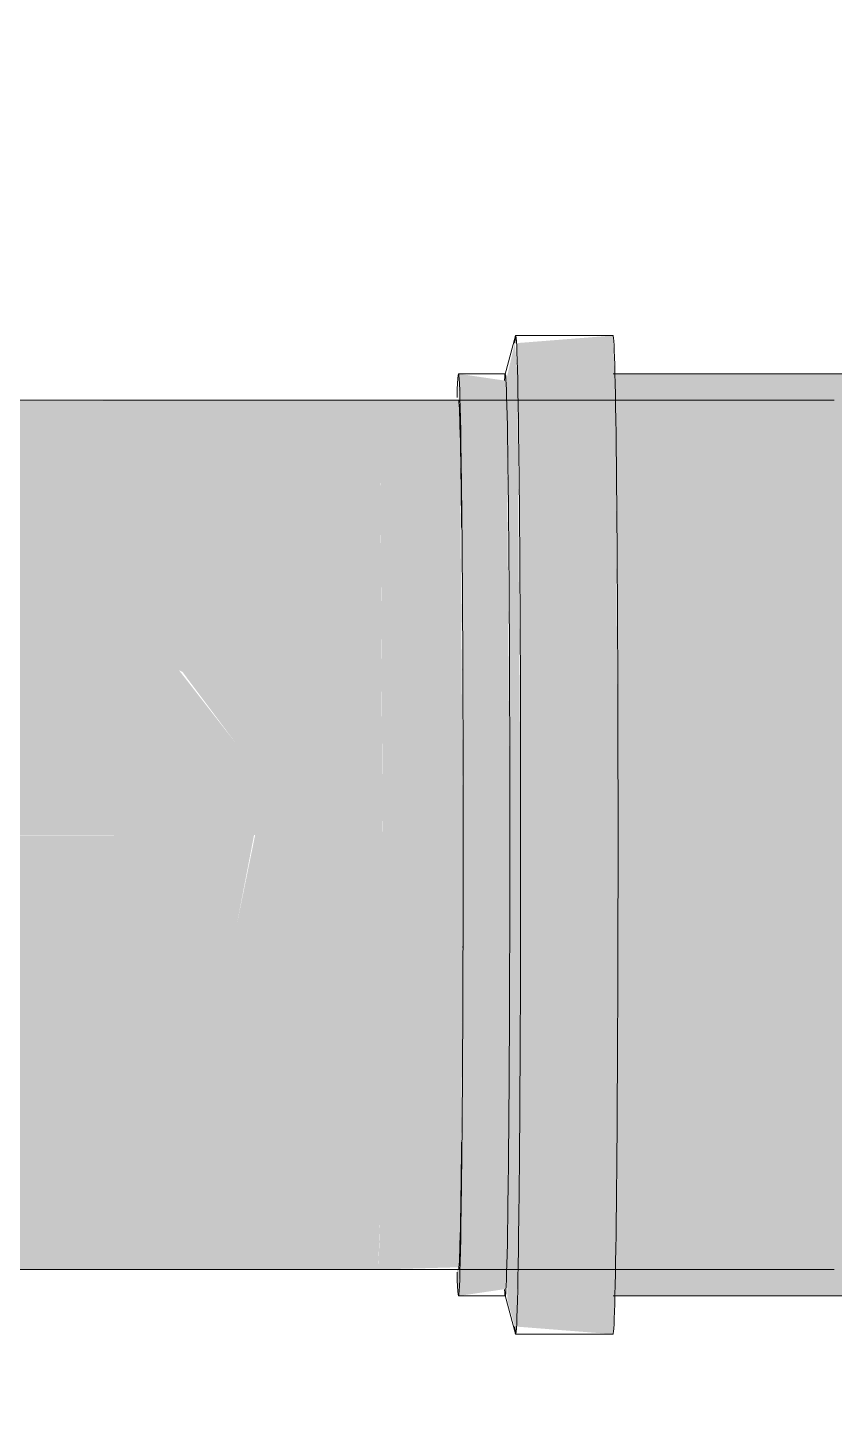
# Model space of a CAD drawing. Header units: metres. Extents: x 42.1 to 94.3, y -3.4 to 61.2.
# Drawn here: x 44.2433 to 44.336, y 58.8053 to 58.9647 of the extents above; entities that cross this region are included whole.
import ezdxf

# ---------------------------------------------------------------- set-up
doc = ezdxf.new("R2010")
doc.units = ezdxf.units.M
doc.layers.add('ARQ_1100_BASE_TÉRREO_GARAGEM_dwg', color=7, linetype='Continuous', lineweight=5, true_color=0x767676)
doc.layers.add('KIRYA - PISO', color=7, linetype='Continuous', lineweight=5)
doc.layers.add('P-PIPE', color=7, linetype='Continuous', lineweight=5)

# ---------------------------------------------------------------- blocks, each defined once
blk = doc.blocks.new('Luva Simples para Conexão - Serie Normal - Esgoto - MEP - Tigre - Standard-V3-TÉRREO F_S 2')
at = {"layer": 'P-PIPE', "true_color": 0xf5ebeb}
for points in [[(44.30377829692245, 58.87183661034564), (44.31113555808182, 58.87183661034564), (44.31084832244325, 58.92158976979305), (44.31056108680468, 58.92928661034563), (44.29946146524334, 58.92841271170873), (44.2998017744816, 58.90875794155016), (44.29993611803982, 58.87183661034564)], [(44.29993611803982, 58.87183661034564), (44.29955520684592, 58.9249993337431), (44.2992613943759, 58.92841271170873), (44.2982538073299, 58.92408092931298), (44.29859540186558, 58.90120248811775), (44.29869218023516, 58.87183661034564)], [(44.29279197523804, 58.81878661034564), (44.29305721197653, 58.82589396267487), (44.29330719947747, 58.86025308532373), (44.29314989861167, 58.91066680676467), (44.29279197523804, 58.92488661034563), (44.29279197523804, 58.92183661034564), (44.29304196273898, 58.91513788053486), (44.29328000568587, 58.88090985352466), (44.2931174060128, 58.83432459560369), (44.29270894968128, 58.82183661034563), (44.29262468675246, 58.82183661034563), (44.29267614577915, 58.82031161034564)], [(44.29869218023516, 58.87183661034564), (44.29832235955514, 58.92158595577745), (44.2982538073299, 58.92408092931298), (44.29279197523804, 58.92488661034563), (44.29305721197653, 58.9177792580164), (44.29330437326963, 58.88556696068832), (44.29332244871503, 58.87183661034564), (44.29867618028454, 58.87183661034564)], [(44.31113555808182, 58.87183661034564), (44.37683827302821, 58.87183661034564), (44.37657303628971, 58.9177792580164), (44.37630779955121, 58.92488661034563), (44.31076887127597, 58.92488090944083), (44.31105367614219, 58.90120248811775), (44.31113555808182, 58.87184580124378)], [(44.29279197523804, 58.81878661034564), (44.2982538073299, 58.81959229137829), (44.29856805914511, 58.83773507439646), (44.29867618028454, 58.87183661034564), (44.29332244871503, 58.87183661034563), (44.29305718964814, 58.82589303775636), (44.29285316972856, 58.81959229137829)], [(44.29926194094537, 58.81525852219572), (44.29946146524334, 58.81526050898254), (44.2998017744816, 58.83491527914111), (44.29993611803982, 58.87183661034564), (44.29869218023516, 58.87183661034564), (44.29832235955514, 58.82208726491382), (44.29842692747676, 58.8182938065491), (44.29926166766063, 58.81525951558913)], [(44.31056108680468, 58.81438661034563), (44.31076601240335, 58.81867388694818), (44.31096729934035, 58.83121332576646), (44.31113555808182, 58.87183661034563), (44.29993611803982, 58.87183661034563), (44.29955520684592, 58.81867388694818), (44.29946146524334, 58.81526050898254), (44.30377829692245, 58.81492063493374)], [(44.34257398240511, 58.81878661034564), (44.37630779955121, 58.81878661034564), (44.37657303628971, 58.82589396267487), (44.37682137174194, 58.85899816700186), (44.37683827302821, 58.87183661034564), (44.31113555808182, 58.87182741944749), (44.3108122958711, 58.8205911068078), (44.31084832244325, 58.81878661034564)]]:
    blk.add_hatch(color=7, dxfattribs=at).paths.add_polyline_path(points)
at = {"layer": 'P-PIPE'}
for p, q in [((44.29934058281584, 58.92924797818991), (44.29814225606403, 58.92485093696249)), ((44.31056108680468, 58.92928661034563), (44.29936164676268, 58.92928661034563)), ((44.29816170675817, 58.92488661034563), (44.29279197523804, 58.92488661034563)), ((44.37630779955121, 58.92488661034563), (44.31056108680468, 58.92488661034563)), ((44.29279197523804, 58.81878661034564), (44.29816170675817, 58.81878661034564)), ((44.29814225606403, 58.81882228372878), (44.29934058281584, 58.81442524250136)), ((44.31056108680468, 58.81878661034564), (44.37630779955121, 58.81878661034564)), ((44.29936164676268, 58.81438661034563), (44.31056108680468, 58.81438661034563))]:
    blk.add_line(p, q, dxfattribs=at)
for centre, major_axis, ratio, start_param, end_param in [((44.29936164676262, 58.87183661034556), (0, 0.05744999999999733), 0.00999950003759323, 4.712388980384685, 6.457718232371048), ((44.31056108680462, 58.87183661034556), (0, 0.05745000000000289), 0.009999500037501444, 4.712388980384685, 6.283185307179588), ((44.29279197523799, 58.87183661034556), (0, 0.05304999999999893), 0.00999950003755344, 4.712388980384685, 6.606355970685586), ((44.29816170675812, 58.87183661034556), (0, 0.05304999999999893), 0.00999950003755344, 4.712388980384685, 6.452837250028527), ((44.37630779955116, 58.87183661034556), (0, 0.05304999999999893), 0.00999950003755344, 4.712388980384685, 6.283185307179588), ((44.29279197523799, 58.87183661034556), (0, 0.04999999999999716), 0.00999950003745255, 5.497787143783717, 6.283185307179588), ((44.29279197523799, 58.87183661034556), (0, 0.05304999999999695), 0.009999500037457535, 2.818421990080902, 4.712388980384685), ((44.29816170675812, 58.87183661034556), (0, 0.05304999999999599), 0.009999500037415348, 2.971940710738551, 4.712388980384685), ((44.29936164676262, 58.87183661034556), (0, 0.05745000000000289), 0.009999500037501444, 2.967059728396758, 4.712388980384685), ((44.31056108680462, 58.87183661034556), (0, 0.05745000000000289), 0.009999500037501444, 3.141592653589789, 4.712388980384685), ((44.37630779955116, 58.87183661034556), (0, 0.05304999999999893), 0.00999950003755344, 3.141592653589789, 4.712388980384685), ((44.29279197523799, 58.87183661034556), (0, 0.04999999999999892), 0.009999500037542389, 4.45058959258362, 4.452663378941949), ((44.29279197523799, 58.87183661034556), (0, 0.05000000000000241), 0.009999500037420872, 3.141592653589789, 3.926990816987136)]:
    blk.add_ellipse(centre, major_axis=major_axis, ratio=ratio, start_param=start_param, end_param=end_param, dxfattribs=at)
blk = doc.blocks.new('ARQ_1100_BASE_TÉRREO_GARAGEM_dwg-4178582-TÉRREO F_S 2')
at = {"layer": 'KIRYA - PISO', "true_color": 0xaaaaaa}
h = blk.add_hatch(dxfattribs=at)
h.set_pattern_fill('FP_2', color=253, style=0, pattern_type=2)
h.set_pattern_definition([(0, (-4539.02, -1079.475), (0, 0.635), []), (90, (-4539.02, -1079.475), (-0.635, 3.888253587292846e-17), [])])
h.paths.add_polyline_path([(42.6857971168975, 57.72175018781157), (42.68579517903623, 57.83593547000267), (42.71079531801212, 57.83593586484092), (42.71079448506867, 57.86208236435876), (43.42079269342054, 57.87149790888778), (43.42079387181643, 57.83583189685722), (43.44579323980832, 57.85380648215328), (43.44579289068048, 57.87182936217877), (45.5857972558652, 57.87182936217899), (45.5857972558652, 59.17182936217895), (45.55276856228742, 59.17181294327344), (45.55300260374999, 59.16026187996399), (45.55436292680659, 59.15618238744774), (45.55436175062486, 59.14714554574517), (45.55115302290116, 59.13833384191005), (45.54472660931295, 59.13092194466473), (45.5363237532852, 59.12634456898455), (45.52777259493438, 59.12483775201381), (45.51789602597501, 59.1268377520138), (45.51020561381307, 59.13140819423068), (45.50439216696761, 59.13833384191006), (45.50118285115304, 59.14749929242664), (45.50118226306218, 59.15652328836794), (45.50294177110536, 59.16220320713781), (45.50277259493438, 59.17182936217895), (45.09842334011688, 59.17182936217895), (45.0984231590001, 59.15437269577441), (45.10523646739881, 59.15437262508506), (45.10866430488664, 59.11439801166792), (45.05880425652782, 59.11437427290669), (45.0616098506062, 59.15437307771875), (45.06842315957613, 59.15442841481304), (45.06842334011441, 59.17182936217895), (44.99562161911313, 59.17182936217895), (44.98345013340377, 59.02372451137878), (44.97128173123389, 59.17182936217895), (44.89848001022897, 59.17182936217895), (44.89847982913403, 59.15437477021677), (44.90529313753274, 59.15437469952788), (44.90809790162808, 59.11437583650817), (44.85823785376766, 59.11440060987965), (44.86166652074013, 59.15437515215974), (44.86847982969218, 59.15442841481304), (44.86848001023105, 59.17182936217895), (43.69311115032767, 59.17182991563376), (43.69311044405869, 59.17182991563376), (43.67379290628112, 59.17182991563376), (43.67363057726412, 59.17182991563376), (42.5857972558652, 59.17182936217895), (42.58579725586884, 57.72175086700879)])
h.paths.add_polyline_path([(42.71078959110679, 57.87175093675394), (42.71076982303663, 58.57160093152432), (42.75076982302112, 58.57160206896204), (42.75076982302112, 57.87175207419258)])
h.paths.add_polyline_path([(43.87277173689495, 58.53684629000906), (43.85047235039352, 58.53817875625914), (43.82850145607915, 58.54221829926225), (43.80716892930022, 58.54884863906304), (43.78680319520631, 58.55802877955563), (43.76767729711571, 58.56957166164269), (43.74963848821665, 58.58382002446745), (43.73299678974453, 58.60079939661765), (43.72052582626048, 58.6167365166018), (43.70895492951536, 58.63584547924139), (43.69963562595466, 58.65674328696873), (43.693136924795, 58.67754468072174), (43.6891425154805, 58.69935945395839), (43.68775783486314, 58.721817675526), (43.68802558308762, 59.02481181055473), (43.69352972873737, 59.02325214900969), (43.69773408520455, 59.02281842633843), (44.04773634020336, 59.02284473073321), (44.05418009865144, 59.02379859398083), (44.05773505536309, 59.02493221419713), (44.05758074242684, 58.71896618045108), (44.05637652890871, 58.6993870533999), (44.05238539861424, 58.6775716800107), (44.04572701039156, 58.6562478911606), (44.03657366187251, 58.63587010139977), (44.02500563752306, 58.6167593997565), (44.01124154429694, 58.59916429127971), (43.99543617537496, 58.58337732140301), (43.97786125654189, 58.56958745800056), (43.95873709367601, 58.55804170123336), (43.93837273967753, 58.54885849967442), (43.91582144209591, 58.54200049885668), (43.8950709228617, 58.53818210806111), (43.87702575661325, 58.53710112425915)])
h.paths.add_polyline_path([(43.87276760448077, 58.59183157955278), (43.89118237784594, 58.59324607516364), (43.90765605148432, 58.59668671784228), (43.92251025972048, 58.60174412688394), (43.93776629534664, 58.60925316208125), (43.95189590666904, 58.61871288282229), (43.96468862416774, 58.62991460642269), (43.97615560065929, 58.64310820736534), (43.98594598656261, 58.65805944628193), (43.99341281306122, 58.67374294701116), (43.99872509150695, 58.69018088253834), (44.00161397511896, 58.70473140641234), (44.00274765174565, 58.72503246088717), (44.00252409600156, 58.85899816700186), (44.0016650515881, 58.86554529701686), (43.99811534864211, 58.87373083694082), (43.99341281306122, 58.8798747199567), (43.98630698218442, 58.88517170758291), (43.9791860882279, 58.88815907656277), (43.97094246245202, 58.88929089827133), (43.96084052711959, 58.88790037988215), (43.92948046384328, 58.88206723798979), (43.9027325071647, 58.87897658891397), (43.87239768407483, 58.87783697909597), (43.84206497529728, 58.87903154204871), (43.81200541599388, 58.88256003226639), (43.78042512578901, 58.88860013840514), (43.77394990507139, 58.88927523058053), (43.76556020889077, 58.88790037988215), (43.75750760143784, 58.88410976083227), (43.75183762670206, 58.87962524092348), (43.74690098212496, 58.87304886758788), (43.74380329853101, 58.86543155163794), (43.74274913643699, 58.85727631478001), (43.74293667670045, 58.71915270252483), (43.74390426534376, 58.70471203826028), (43.74764789079754, 58.68683080433834), (43.75343587088601, 58.67052391737463), (43.76063870016529, 58.656137105407), (43.76983551650843, 58.64246923645558), (43.78165740832941, 58.62918601101742), (43.7948935286459, 58.61785885836765), (43.80776629571396, 58.60924339194195), (43.82302345984962, 58.60173664996167), (43.83912079580308, 58.59625869342457), (43.85580097246883, 58.59295658212709), (43.87272401438895, 58.591834469871)])
h.paths.add_polyline_path([(43.86854105951635, 58.70108639699335), (43.86032099738353, 58.70311933560173), (43.85287692954967, 58.70702547805752), (43.84622843251715, 58.71310158305563), (43.84151964313004, 58.72021617808188), (43.83877446624128, 58.7274529035974), (43.83775678227245, 58.73582894872636), (43.83775031948978, 58.82182177180706), (43.83825988433782, 58.82570480168474), (43.83975708820203, 58.82932363546849), (43.84213989912784, 58.83243165565139), (43.84524593251148, 58.83481705582433), (43.84886351734093, 58.83631727493071), (43.85350918668058, 58.83683013288031), (43.89247898564923, 58.83683306165251), (43.89586035801276, 58.83650929042305), (43.89908215758318, 58.83543294735603), (43.90197913328211, 58.83365923975057), (43.90440269474946, 58.83127914381053), (43.90622853377263, 58.82841473833446), (43.90736300024679, 58.82521294310539), (43.90774790563346, 58.82183798314813), (43.90750017865668, 58.73372006763466), (43.9067405920279, 58.72745896498073), (43.90365334985481, 58.71943022157426), (43.89895690340758, 58.7126248204836), (43.89264177247815, 58.70702902438229), (43.88507233444791, 58.70308283489828), (43.87697870208385, 58.7010871494827), (43.86897380512725, 58.70108643558664)])
h.paths.add_polyline_path([(42.8145025898512, 58.75030156363467), (42.81347715514761, 58.75066037872433), (42.81289915557623, 58.75158025974673), (42.8128579202758, 58.75194623315186), (42.81313033970217, 59.11913668012539), (42.81367232409759, 59.11966667653196), (42.81448883096351, 59.11989157143838), (42.96522673299334, 59.12015384988092), (42.96535532009674, 59.12610492670957), (42.9663312095859, 59.12810492670958), (42.96620230513106, 59.14387733453406), (42.9653548561584, 59.14643415903984), (42.96535439222005, 59.15360129427783), (42.96826093501592, 59.16100268767563), (42.97330659202142, 59.16660642566699), (42.97965326599608, 59.17002732912251), (42.98701495359165, 59.17108435436862), (42.99417508468637, 59.16959781752246), (43.00047334520963, 59.16568472388565), (43.00506291752837, 59.15977155448315), (43.00730800535499, 59.15338063505672), (43.00730709907506, 59.14620329731986), (43.00619223938122, 59.14253899431439), (43.0063312095859, 59.12763053190243), (43.00730709907506, 59.12610492670957), (43.0076312095859, 59.11989160178403), (43.18151733418839, 59.11972875557343), (43.1822855350625, 59.11896055481955), (43.18244840859283, 59.11824695933122), (43.18222806463892, 58.75112389846522), (43.18162607376229, 58.75052190758859), (43.18080373893196, 58.75030156363489), (42.82954224858159, 58.75030156363468)])
h.paths.add_polyline_path([(42.83591864234499, 58.77340082006511), (43.15964368438204, 58.7734008670903), (43.15964368438204, 59.01548288174247), (42.83559854955007, 59.01548288174247), (42.83590645263516, 58.78261974075013)])
h.paths.add_polyline_path([(42.99762454409488, 58.90504927797572), (42.98910443158772, 58.90638155486323), (42.98206604825698, 58.90948715088211), (42.9757246078681, 58.91470608250262), (42.97133120958591, 58.92074073288513), (42.96852432725355, 58.92795286162742), (42.96772633131456, 58.93616372348036), (42.96883332620946, 58.94340680923363), (42.97193782143817, 58.95053684738373), (42.97638326495203, 58.95633026216453), (42.98294458806642, 58.96124492045152), (42.99063400192232, 58.96420836573115), (42.998267198867, 58.96504408096182), (43.00539939187004, 58.96410510993969), (43.01283623352538, 58.96095692907726), (43.01886582323773, 58.95633026216453), (43.02363969178688, 58.95010883554467), (43.02664067101289, 58.94286383079685), (43.02766424914085, 58.93508898302169), (43.02664067101289, 58.92731413524653), (43.02352067599487, 58.91991402609878), (43.01815548078299, 58.91330263894261), (43.01180024353749, 58.90872417567508), (43.00428741915118, 58.90592646211799), (42.9987055815752, 58.90519159925999)])
h.paths.add_polyline_path([(42.99762454409488, 58.91453061350065), (43.00383121427902, 58.91559802198561), (43.00793278898144, 58.91730721137517), (43.01249643832115, 58.92098851204935), (43.01581755093626, 58.92574877421802), (43.01762479997905, 58.93084968907197), (43.01815750466253, 58.93528198318011), (43.01718196382375, 58.94113520772685), (43.01508796386442, 58.94581211215078), (43.01216150659303, 58.94962594551939), (43.00698192593283, 58.95327487655872), (43.00212879587535, 58.95505435654518), (42.99745158766098, 58.95562458239534), (42.99141524956717, 58.95457885701816), (42.98687100166104, 58.95252906584159), (42.98292231483495, 58.94941056568214), (42.97946713321885, 58.94451512808676), (42.97762450602085, 58.9393299314027), (42.9771826454749, 58.93420429869888), (42.97776668402854, 58.92976808545306), (42.98020827466806, 58.92430440636873), (42.98314314339518, 58.92050938645564), (42.98734535933459, 58.91728491275602), (42.99302497849592, 58.91513615779956), (42.9975895398351, 58.91453522189886)])
h.paths.add_polyline_path([(43.80023942159193, 58.95932612976534), (43.80218056443012, 58.95958168606815), (43.80451607865098, 58.96073505741185), (43.80554272245062, 58.96152282890635), (43.80673461212005, 58.96307612976518), (43.80748386528882, 58.96488498692684), (43.80773942159163, 58.96682612976504), (43.80748386528882, 58.96876727260324), (43.80673461212005, 58.97057612976489), (43.80554272245062, 58.97212943062373), (43.80398942159177, 58.97332132029317), (43.80218056443012, 58.97407057346193), (43.80023942159193, 58.97432612976475), (43.79829827875372, 58.97407057346193), (43.79648942159207, 58.97332132029317), (43.79493612073323, 58.97212943062373), (43.79374423106379, 58.97057612976489), (43.79299497789503, 58.96876727260324), (43.79273942159221, 58.96682612976504), (43.79299497789503, 58.96488498692684), (43.79374423106379, 58.96307612976518), (43.79493612073323, 58.96152282890635), (43.79648942159207, 58.9603309392369), (43.79829827875372, 58.95958168606815)])
h.paths.add_polyline_path([(43.94523942118127, 58.95933702722535), (43.94718056401946, 58.95959258352818), (43.94898942118112, 58.96034183669693), (43.95054272203995, 58.96153372636637), (43.95179172741005, 58.96322491672434), (43.95248386487815, 58.96489588438686), (43.95273942118098, 58.96683702722506), (43.95248386487815, 58.96877817006325), (43.9517346117094, 58.97058702722492), (43.95054272203995, 58.97214032808375), (43.94898942118112, 58.97333221775319), (43.94718056401946, 58.97408147092194), (43.94523942118127, 58.97433702722477), (43.94329827834307, 58.97408147092194), (43.94093195012692, 58.97290445516806), (43.93993612032258, 58.97214032808375), (43.93874423065313, 58.97058702722492), (43.93799497748438, 58.96877817006325), (43.93773942118155, 58.96683702722506), (43.93799497748438, 58.96489588438686), (43.93874423065313, 58.9630870272252), (43.93993612032258, 58.96153372636637), (43.94148942118141, 58.96034183669693), (43.94333199963594, 58.95958814403575)])
h.paths.add_polyline_path([(42.90522173427603, 59.05151772178154), (42.90940671007074, 59.05206868429725), (42.91330648668105, 59.05368402465947), (42.91665530077562, 59.05625366009196), (42.91922493620813, 59.05960247418655), (42.92084027657035, 59.06350225079686), (42.92139123908606, 59.06768722659156), (42.92084027657035, 59.07187220238627), (42.91922493620813, 59.07577197899658), (42.91665530077562, 59.07912079309116), (42.91330648668105, 59.08169042852366), (42.90940671007074, 59.08330576888588), (42.90522173427603, 59.08385673140159), (42.90103675848132, 59.08330576888588), (42.89713698187101, 59.08169042852366), (42.89378816777644, 59.07912079309116), (42.89121853234393, 59.07577197899658), (42.88960319198172, 59.07187220238627), (42.889052229466, 59.06768722659156), (42.88960319198172, 59.06350225079686), (42.89121853234393, 59.05960247418655), (42.89378816777644, 59.05625366009196), (42.89713698187101, 59.05368402465947), (42.90125185889828, 59.05204036579012)])
h.paths.add_polyline_path([(42.99761904560643, 59.05151772178155), (43.00282899352799, 59.05249324165326), (43.00570379801145, 59.05368402465948), (43.00905261210602, 59.05625366009197), (43.01162224753852, 59.05960247418655), (43.01323758790073, 59.06350225079686), (43.01378855041645, 59.06768722659156), (43.01323758790073, 59.07187220238627), (43.01162224753852, 59.07577197899656), (43.00905261210602, 59.07912079309115), (43.0047320965767, 59.0820929204365), (43.00116373573503, 59.08339006409298), (42.99761904560643, 59.08385673140158), (42.99282204613177, 59.08305226037714), (42.98881119787448, 59.08113557796441), (42.98618547910684, 59.07912079309115), (42.98361584367434, 59.07577197899658), (42.98200050331212, 59.07187220238627), (42.9814495407964, 59.06768722659156), (42.98219010486426, 59.06304451215823), (42.98418676572397, 59.05885843408556), (42.98633120958591, 59.05614183716241), (42.99047231430755, 59.05329548359552), (42.9943312095859, 59.0519505736053), (42.99760679822634, 59.05151933417972)])
h.paths.add_polyline_path([(43.09001621594876, 59.05152519408701), (43.09420119174347, 59.05207615660272), (43.09810096835378, 59.05369149696493), (43.10144978244836, 59.05626113239743), (43.10401941788086, 59.05960994649202), (43.10563475824308, 59.06350972310232), (43.10618572075879, 59.06769469889703), (43.10563475824308, 59.07187967469174), (43.10401941788086, 59.07577945130205), (43.10144978244836, 59.07912826539663), (43.09810096835378, 59.08169790082913), (43.09420119174347, 59.08331324119135), (43.09001621594876, 59.08386420370706), (43.08583124015405, 59.08331324119135), (43.08193146354375, 59.08169790082913), (43.07858264944916, 59.07912826539663), (43.07601301401666, 59.07577945130205), (43.07439767365445, 59.07187967469174), (43.07384671113873, 59.06769469889703), (43.07439767365445, 59.06350972310232), (43.07601301401666, 59.05960994649202), (43.07858264944916, 59.05626113239743), (43.08193146354375, 59.05369149696493), (43.08583124015405, 59.05207615660272)])
h.paths.add_polyline_path([(43.87272981478514, 59.06965557813631), (43.86542507361025, 59.07085299637633), (43.85993469255348, 59.07323139829489), (43.85505214525573, 59.07697790860654), (43.85107917969084, 59.08215557813612), (43.84854022710605, 59.08849988541917), (43.8477298147855, 59.09465557813595), (43.84858166912827, 59.10112605426342), (43.85107917969084, 59.10715557813577), (43.85505214525573, 59.11233324766535), (43.86022981478533, 59.11630621323025), (43.86625933865768, 59.11880372379282), (43.87292507361025, 59.11962987182359), (43.8792002909126, 59.11880372379282), (43.88522981478496, 59.11630621323025), (43.89049124110019, 59.11222409369716), (43.89438044987944, 59.10715557813576), (43.89700253649578, 59.10017980519067), (43.89772981478478, 59.09465557813595), (43.89687796044201, 59.08818510200848), (43.89438044987944, 59.08215557813613), (43.88967862132476, 59.07641863236394), (43.88518459126097, 59.07298621084467), (43.8781014545123, 59.07036276792253), (43.87292507361025, 59.06968128444831)])
h.paths.add_polyline_path([(43.87272981478514, 59.07665557813592), (43.87738855759699, 59.07726891326272), (43.88172981478515, 59.0790671208678), (43.88591545466701, 59.08252416555184), (43.888716924546, 59.08661801039053), (43.89024558168594, 59.09097746258097), (43.89059368807147, 59.0956895631814), (43.88975798434696, 59.10017980519067), (43.88779394923656, 59.10433888893428), (43.884583939264, 59.10805398866442), (43.88172981478515, 59.11024403540409), (43.87702575661325, 59.11209000666481), (43.87272981478514, 59.11265557813598), (43.8677486927082, 59.11190870914535), (43.86292507361025, 59.10962653578228), (43.85958818562646, 59.1068443466112), (43.8570181701992, 59.10335817764263), (43.85534314991191, 59.09931432094781), (43.85480271648826, 59.09410183472439), (43.85560456553456, 59.08936572218248), (43.85714135751699, 59.08565557813593), (43.86053350317975, 59.08151973702459), (43.86452873546018, 59.07873619708893), (43.86904278793371, 59.07714098442958), (43.8705085901076, 59.07694800791242)])

msp = doc.modelspace()

# ---------------------------------------------------------------- hatches: boundary and pattern name
at = {"layer": 'P-PIPE', "true_color": 0xe06060}
for points in [[(44.26940848344273, 58.87183661034563), (44.28405241220527, 58.87183661034563), (44.28380242470433, 58.91513788053485), (44.2835524372034, 58.92183661034563), (44.20412981478601, 58.92168158959102), (44.20412981478601, 58.91940842890781), (44.19972981478526, 58.91806869938707), (44.19972981478526, 58.91282936217895), (44.19772981478513, 58.91282936217895), (44.19797734989073, 58.90353661034563), (44.20383657461331, 58.90245645903899), (44.20994951118249, 58.89858797533633), (44.21770350557538, 58.89842694221783), (44.22085019741013, 58.89683624138671), (44.24109849407057, 58.89683490321416), (44.25171050665923, 58.89539925779815), (44.26104618295101, 58.89059077343811), (44.26727441858608, 58.88226485864671), (44.26914237674088, 58.87313695824874)], [(44.29329195023991, 58.87183661034563), (44.29294322535537, 58.91922792136209), (44.29279197523804, 58.92183661034563), (44.2835524372034, 58.92183661034563), (44.28380242470433, 58.91513788053485), (44.2840455480238, 58.87705073449617), (44.28405241220527, 58.87183661034563), (44.29327491400485, 58.87183661034563)], [(44.2649826114398, 58.87183661034563), (44.26940848344273, 58.87183661034563), (44.26727441858608, 58.88226485864671), (44.26062621101766, 58.89080708647319), (44.25171050665923, 58.89539925779815), (44.24109849407057, 58.89683490321416), (44.22114509974876, 58.89667342905933), (44.22399785001561, 58.89521929624782), (44.22938158253123, 58.88857665400367), (44.2324761835363, 58.8810718613645), (44.23363920445851, 58.87183661034563)], [(44.197813642432, 58.82183661034563), (44.2835524372034, 58.82183661034563), (44.28380242470433, 58.82853534015641), (44.2840455480238, 58.86662248619508), (44.28405241220527, 58.87183661034563), (44.26940848344273, 58.87183661034563), (44.26727441858608, 58.86140836204455), (44.26062621101766, 58.85286613421808), (44.25171050665923, 58.84827396289312), (44.24109849407057, 58.84683831747711), (44.22082482626728, 58.84683661034563), (44.21770350557537, 58.84524627847342), (44.20971810952308, 58.84483661034563), (44.20929650285386, 58.84438360504566), (44.20383657461331, 58.84121676165227), (44.19797734989074, 58.84013661034564), (44.19654838909075, 58.84013661034564), (44.19629620942827, 58.82183661034563)], [(44.22082554722007, 58.84683697767547), (44.24109849407057, 58.84683831747711), (44.25171050665923, 58.84827396289312), (44.26104618295101, 58.85308244725314), (44.26727441858608, 58.86140836204455), (44.26928122864032, 58.87183661034563), (44.23362971875803, 58.87176128682962), (44.2324761835363, 58.86260135932676), (44.22882809210477, 58.85412853822845), (44.22399688924488, 58.84845279572097), (44.22085019741013, 58.84684953709719)], [(44.2835524372034, 58.82183661034563), (44.29281101339082, 58.82208726491382), (44.29304196273898, 58.82853534015641), (44.29328886367498, 58.86949201429), (44.29327491400485, 58.87183661034563), (44.28405241220527, 58.87183661034563), (44.28373865939913, 58.82589396267487), (44.28357147535618, 58.82208726491382)]]:
    msp.add_hatch(color=13, dxfattribs=at).paths.add_polyline_path(points)

# ---------------------------------------------------------------- linework, layer by layer
at = {"layer": 'P-PIPE'}
for p, q in [((44.2835524372034, 58.92183661034563), (44.20412981478601, 58.92183661034563)), ((44.33454988739463, 58.92183661034563), (44.2835524372034, 58.92183661034563)), ((44.33599981490007, 58.92183661034563), (44.33454988739463, 58.92183661034563)), ((44.19616680637571, 58.82183661034563), (44.2835524372034, 58.82183661034563)), ((44.2835524372034, 58.82183661034563), (44.33454988739463, 58.82183661034563)), ((44.33454988739463, 58.82183661034563), (44.33599981490007, 58.82183661034563))]:
    msp.add_line(p, q, dxfattribs=at)

# ---------------------------------------------------------------- block references
at = {"layer": 'ARQ_1100_BASE_TÉRREO_GARAGEM_dwg', "color": 253, "true_color": 0xaaaaaa}
msp.add_blockref('ARQ_1100_BASE_TÉRREO_GARAGEM_dwg-4178582-TÉRREO F_S 2', (0, 0), dxfattribs=at)
at = {"layer": 'P-PIPE'}
msp.add_blockref('Luva Simples para Conexão - Serie Normal - Esgoto - MEP - Tigre - Standard-V3-TÉRREO F_S 2', (0, 0), dxfattribs=at)

doc.saveas('drawing.dxf')
